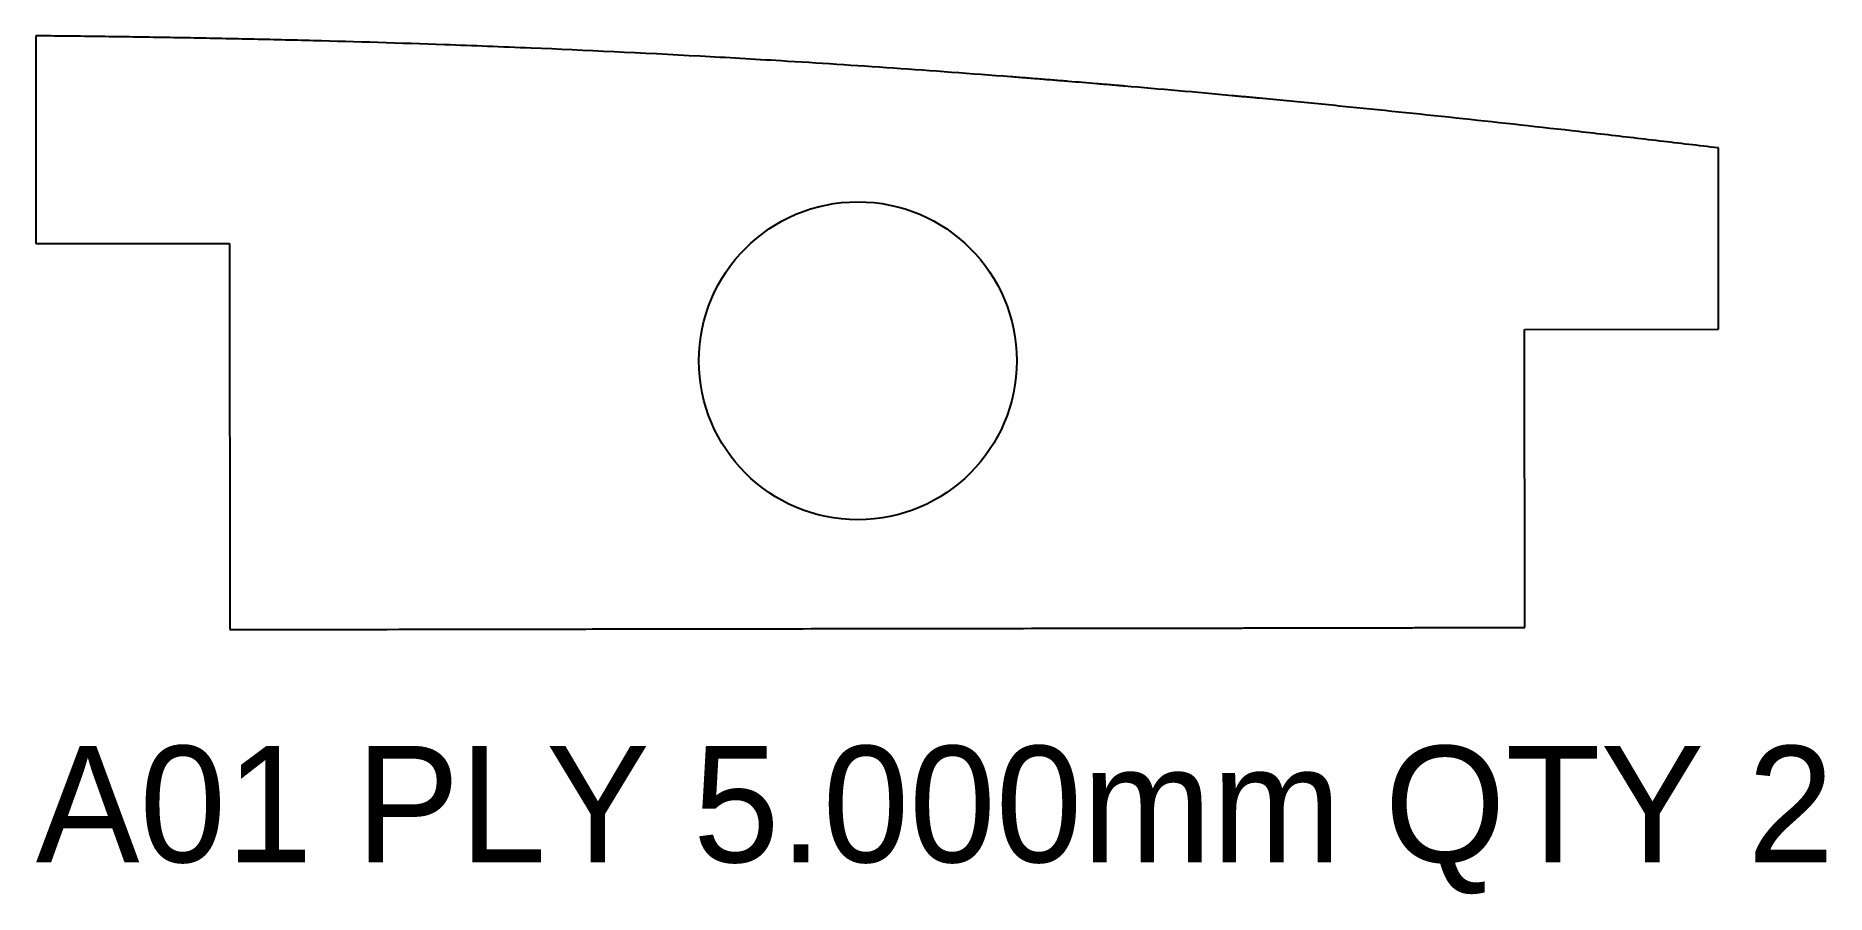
# Model space of a CAD drawing. Header units: millimetres. Extents: x 0 to 46.2, y -6.8 to 15.3.
import ezdxf

# ---------------------------------------------------------------- set-up
doc = ezdxf.new("R2010")
doc.units = ezdxf.units.MM
doc.layers.add('CUT', color=1, linetype='Continuous')
doc.layers.add('LABELS_NONCUT', color=3, linetype='Continuous')

msp = doc.modelspace()

# ---------------------------------------------------------------- linework, layer by layer
at = {"layer": 'CUT'}
for p, q in [((0, 15.317, 0), (0.004, 9.959, 0)), ((43.399, 7.748, 0), (43.396, 12.423, 0)), ((0.004, 9.959, 0), (4.996, 9.964, 0)), ((4.996, 9.964, 0), (5.004, 0, 0)), ((38.399, 7.744, 0), (43.399, 7.748, 0)), ((38.406, 0.056, 0), (38.399, 7.744, 0))]:
    msp.add_line(p, q, dxfattribs=at)
msp.add_circle((21.202, 6.935), 4.1, dxfattribs=at)
for points, knots in [([(43.396, 12.423, 0), (43.14, 12.454, 0), (42.885, 12.484, 0), (42.632, 12.515, 0), (42.383, 12.544, 0), (42.135, 12.574, 0), (41.887, 12.603, 0), (41.63, 12.634, 0), (41.374, 12.664, 0), (41.119, 12.693, 0), (40.614, 12.752, 0), (40.113, 12.81, 0), (39.615, 12.866, 0), (38.605, 12.981, 0), (37.61, 13.09, 0), (36.631, 13.195, 0), (35.639, 13.301, 0), (34.664, 13.401, 0), (33.704, 13.497, 0), (33.222, 13.545, 0), (32.744, 13.592, 0), (32.269, 13.638, 0), (32.033, 13.661, 0), (31.797, 13.683, 0), (31.562, 13.706, 0), (31.444, 13.717, 0), (31.327, 13.728, 0), (31.21, 13.739, 0), (31.152, 13.744, 0), (31.093, 13.75, 0), (31.035, 13.755, 0), (30.977, 13.76, 0), (30.919, 13.766, 0), (30.86, 13.771, 0), (29.919, 13.859, 0), (28.994, 13.941, 0), (28.084, 14.019, 0), (28.055, 14.021, 0), (28.025, 14.024, 0), (27.995, 14.026, 0), (27.965, 14.029, 0), (27.935, 14.031, 0), (27.906, 14.034, 0), (27.846, 14.039, 0), (27.786, 14.044, 0), (27.726, 14.049, 0), (27.605, 14.059, 0), (27.485, 14.07, 0), (27.364, 14.08, 0), (27.12, 14.1, 0), (26.876, 14.12, 0), (26.634, 14.14, 0), (26.511, 14.15, 0), (26.388, 14.16, 0), (26.265, 14.17, 0), (26.141, 14.18, 0), (26.018, 14.19, 0), (25.895, 14.2, 0), (25.771, 14.21, 0), (25.647, 14.219, 0), (25.523, 14.229, 0), (25.398, 14.239, 0), (25.274, 14.249, 0), (25.15, 14.258, 0), (23.088, 14.418, 0), (21.113, 14.554, 0), (19.222, 14.669, 0), (18.868, 14.69, 0), (18.518, 14.711, 0), (18.17, 14.731, 0), (17.821, 14.751, 0), (17.476, 14.771, 0), (17.133, 14.789, 0), (15.625, 14.872, 0), (14.173, 14.941, 0), (12.776, 14.999, 0), (12.017, 15.031, 0), (11.275, 15.06, 0), (10.548, 15.086, 0), (9.379, 15.127, 0), (8.252, 15.162, 0), (7.165, 15.19, 0), (6.61, 15.205, 0), (6.065, 15.218, 0), (5.532, 15.23, 0), (4.97, 15.242, 0), (4.421, 15.253, 0), (3.883, 15.263, 0), (3.313, 15.273, 0), (2.756, 15.282, 0), (2.212, 15.29, 0), (1.638, 15.298, 0), (1.078, 15.305, 0), (0.532, 15.311, 0), (0.353, 15.313, 0), (0.176, 15.315, 0), (0, 15.317, 0)], [0, 0, 0, 0, 0.012993, 0.012993, 0.012993, 0.02575, 0.02575, 0.02575, 0.039021, 0.039021, 0.039021, 0.065282, 0.065282, 0.065282, 0.118625, 0.118625, 0.118625, 0.172642, 0.172642, 0.172642, 0.199764, 0.199764, 0.199764, 0.213316, 0.213316, 0.213316, 0.220088, 0.220088, 0.220088, 0.223472, 0.223472, 0.223472, 0.226856, 0.226856, 0.226856, 0.281604, 0.281604, 0.281604, 0.283398, 0.283398, 0.283398, 0.285197, 0.285197, 0.285197, 0.288814, 0.288814, 0.288814, 0.296118, 0.296118, 0.296118, 0.310984, 0.310984, 0.310984, 0.318538, 0.318538, 0.318538, 0.326164, 0.326164, 0.326164, 0.33386, 0.33386, 0.33386, 0.34162, 0.34162, 0.34162, 0.470576, 0.470576, 0.470576, 0.494673, 0.494673, 0.494673, 0.518842, 0.518842, 0.518842, 0.625173, 0.625173, 0.625173, 0.682952, 0.682952, 0.682952, 0.775917, 0.775917, 0.775917, 0.823378, 0.823378, 0.823378, 0.873267, 0.873267, 0.873267, 0.926076, 0.926076, 0.926076, 0.981758, 0.981758, 0.981758, 1, 1, 1, 1]), ([(5.004, 0, 0), (5.723, 0.001, 0), (6.452, 0.003, 0), (7.19, 0.004, 0), (7.707, 0.005, 0), (8.229, 0.006, 0), (8.754, 0.007, 0), (10.372, 0.01, 0), (12.024, 0.012, 0), (13.694, 0.015, 0), (14.13, 0.016, 0), (14.567, 0.017, 0), (15.005, 0.017, 0), (15.439, 0.018, 0), (15.875, 0.019, 0), (16.311, 0.019, 0), (16.423, 0.02, 0), (16.535, 0.02, 0), (16.646, 0.02, 0), (16.763, 0.02, 0), (16.879, 0.02, 0), (16.996, 0.02, 0), (17.241, 0.021, 0), (17.486, 0.021, 0), (17.731, 0.022, 0), (18.83, 0.023, 0), (19.931, 0.025, 0), (21.028, 0.027, 0), (21.611, 0.028, 0), (22.194, 0.028, 0), (22.774, 0.029, 0), (23.889, 0.031, 0), (24.998, 0.033, 0), (26.096, 0.034, 0), (27.056, 0.036, 0), (28.007, 0.037, 0), (28.947, 0.039, 0), (29.44, 0.039, 0), (29.93, 0.04, 0), (30.417, 0.041, 0), (30.647, 0.041, 0), (30.876, 0.042, 0), (31.104, 0.042, 0), (31.248, 0.043, 0), (31.392, 0.043, 0), (31.535, 0.043, 0), (31.668, 0.043, 0), (31.801, 0.044, 0), (31.933, 0.044, 0), (32.265, 0.044, 0), (32.595, 0.045, 0), (32.922, 0.046, 0), (33.36, 0.046, 0), (33.793, 0.047, 0), (34.222, 0.048, 0), (34.472, 0.049, 0), (34.72, 0.049, 0), (34.967, 0.049, 0), (35.099, 0.05, 0), (35.23, 0.05, 0), (35.361, 0.05, 0), (35.428, 0.05, 0), (35.495, 0.05, 0), (35.562, 0.051, 0), (35.596, 0.051, 0), (35.63, 0.051, 0), (35.664, 0.051, 0), (35.698, 0.051, 0), (35.732, 0.051, 0), (35.767, 0.051, 0), (36.354, 0.052, 0), (36.931, 0.053, 0), (37.499, 0.054, 0), (37.804, 0.055, 0), (38.107, 0.055, 0), (38.406, 0.056, 0)], [0, 0, 0, 0, 0.06719, 0.06719, 0.06719, 0.114302, 0.114302, 0.114302, 0.25936, 0.25936, 0.25936, 0.297194, 0.297194, 0.297194, 0.334769, 0.334769, 0.334769, 0.344384, 0.344384, 0.344384, 0.35441, 0.35441, 0.35441, 0.375485, 0.375485, 0.375485, 0.469912, 0.469912, 0.469912, 0.52007, 0.52007, 0.52007, 0.61635, 0.61635, 0.61635, 0.700437, 0.700437, 0.700437, 0.744572, 0.744572, 0.744572, 0.765445, 0.765445, 0.765445, 0.778586, 0.778586, 0.778586, 0.790812, 0.790812, 0.790812, 0.821424, 0.821424, 0.821424, 0.862269, 0.862269, 0.862269, 0.886036, 0.886036, 0.886036, 0.89871, 0.89871, 0.89871, 0.905233, 0.905233, 0.905233, 0.908541, 0.908541, 0.908541, 0.911878, 0.911878, 0.911878, 0.969173, 0.969173, 0.969173, 1, 1, 1, 1])]:
    msp.add_open_spline(points, degree=3, knots=knots, dxfattribs=at)

# ---------------------------------------------------------------- texts
at = {"layer": 'LABELS_NONCUT'}
msp.add_text('A01 PLY 5.000mm QTY 2', height=3, dxfattribs=at).set_placement((0, -6))

doc.saveas('drawing.dxf')
